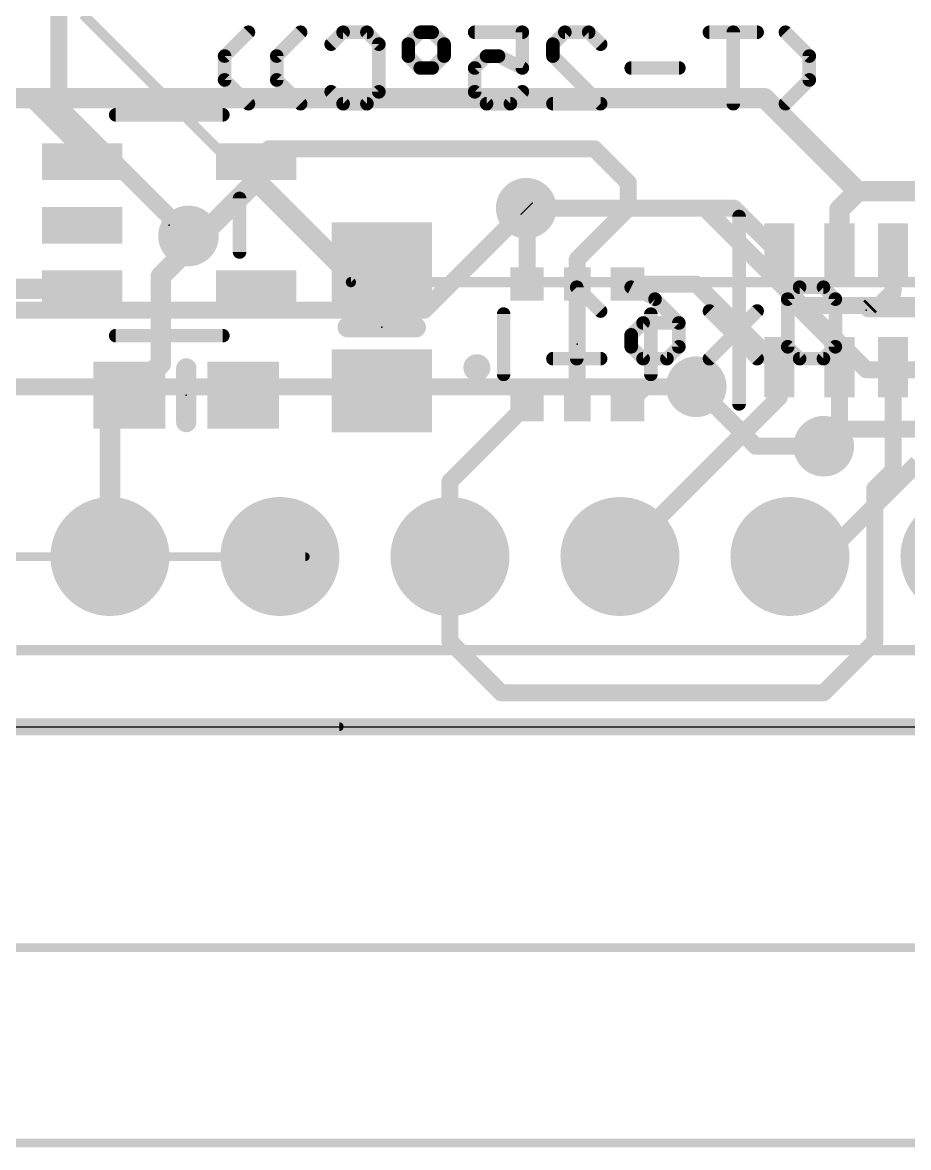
# Model space of a CAD drawing. Extents: x -8.1 to 51, y -8.2 to 25.5.
# Drawn here: x 8.47 to 21.71, y -6.29 to 10.52 of the extents above; entities that cross this region are included whole.
import ezdxf

# ---------------------------------------------------------------- set-up
doc = ezdxf.new("R2010")
doc.units = 0
for name, color, linetype in [('1', 12, 'CONTINUOUS'), ('16', 5, 'CONTINUOUS'), ('17', 110, 'CONTINUOUS'), ('18', 110, 'CONTINUOUS'), ('20', 53, 'CONTINUOUS'), ('21', 40, 'CONTINUOUS'), ('22', 6, 'CONTINUOUS'), ('23', 40, 'CONTINUOUS'), ('47', 253, 'CONTINUOUS')]:
    doc.layers.add(name, color=color, linetype=linetype)

# ---------------------------------------------------------------- blocks, each defined once
blk = doc.blocks.new('RECT')
blk.add_solid([(-0.5, -0.5), (0.5, -0.5), (-0.5, 0.5), (0.5, 0.5)])
blk = doc.blocks.new('ROUNDP')
at = {"const_width": 0.5}
blk.add_lwpolyline([(0, -0.25, 1), (0, 0.25, 1), (0, -0.25)], format="xyb", dxfattribs=at)
blk = doc.blocks.new('ROUNDV')
at = {"const_width": 0.5}
blk.add_lwpolyline([(0, -0.25, 1), (0, 0.25, 1), (0, -0.25)], format="xyb", dxfattribs=at)

msp = doc.modelspace()

# ---------------------------------------------------------------- linework, layer by layer
at = {"layer": '1'}
for points, const_width in [([(6.985, 9.39), (8.644, 9.39)], 0.3048), ([(8.644, 9.39), (9.3679, 8.6661)], 0.3048), ([(8.644, 9.39), (19.566, 9.39)], 0.3048), ([(19.566, 9.39), (20.955, 8.001)], 0.3048), ([(9.3679, 8.6661), (9.3679, 8.443)], 0.3048), ([(11.9681, 8.443), (12.1611, 8.636)], 0.254), ([(12.1611, 8.636), (17.018, 8.636)], 0.254), ([(17.018, 8.636), (17.526, 8.128)], 0.254), ([(11.9681, 8.443), (11.9681, 8.1581)], 0.3048), ([(11.9681, 8.1581), (11.176, 7.366)], 0.3048), ([(13.2072, 6.919), (11.9681, 8.1581)], 0.3048), ([(17.526, 8.128), (17.526, 7.747)], 0.254), ([(20.682, 7.728), (20.955, 8.001)], 0.3048), ([(20.955, 8.001), (22.098, 8.001)], 0.3048), ([(16.014, 7.735), (16.002, 7.747)], 0.254), ([(16.014, 6.615), (16.014, 7.735)], 0.254), ([(17.526, 7.747), (16.764, 6.985)], 0.254), ([(19.108, 7.747), (17.526, 7.747)], 0.254), ([(19.782, 7.073), (19.108, 7.747)], 0.254), ([(20.682, 7.073), (20.682, 7.728)], 0.3048), ([(11.176, 7.366), (10.541, 6.731)], 0.3048), ([(11.1431, 7.3331), (10.9549, 7.3331)], 0.254), ([(11.176, 7.366), (11.1431, 7.3331)], 0.254), ([(13.843, 6.919), (13.2072, 6.919)], 0.3048), ([(16.764, 6.985), (16.764, 6.615)], 0.254), ([(19.782, 7.073), (19.782, 6.634)], 0.254), ([(21.482, 6.496), (21.482, 7.073)], 0.254), ([(10.541, 5.422), (10.541, 6.731)], 0.3048), ([(16.764, 4.815), (16.764, 6.615)], 0.254), ([(17.514, 6.615), (18.54, 6.615)], 0.254), ([(18.54, 6.615), (19.782, 5.373)], 0.254), ([(19.782, 6.634), (20.1232, 6.2928)], 0.254), ([(9.3679, 6.543), (7.488, 6.543)], 0.3048), ([(21.2788, 6.2928), (21.482, 6.496)], 0.254), ([(20.1232, 6.2928), (21.1518, 6.2928)], 0.254), ([(21.1264, 6.2674), (45.5486, 6.2674)], 0.3048), ([(21.1264, 6.2674), (21.1518, 6.2928)], 0.254), ([(21.1518, 6.2928), (21.2788, 6.2928)], 0.254), ([(20.682, 5.373), (20.682, 5.696)], 0.254), ([(10.072, 4.953), (10.541, 5.422)], 0.3048), ([(19.782, 4.923), (19.782, 5.373)], 0.254), ([(20.682, 4.357), (20.682, 5.373)], 0.254), ([(21.482, 5.373), (21.482, 3.829)], 0.254), ([(9.782, 4.663), (10.072, 4.953)], 0.3048), ([(17.402, 2.543), (19.782, 4.923)], 0.254), ([(17.514, 4.815), (17.779, 5.08)], 0.254), ([(17.779, 5.08), (18.542, 5.08)], 0.254), ([(14.862, 3.663), (16.014, 4.815)], 0.254), ([(9.782, 2.543), (9.782, 4.663)], 0.3048), ([(20.682, 4.357), (20.516, 4.191)], 0.254), ([(20.447, 4.191), (20.516, 4.191)], 0.254), ([(21.482, 3.829), (21.209, 3.556)], 0.254), ([(14.862, 2.543), (14.862, 3.663)], 0.254), ([(21.209, 3.556), (21.209, 1.27)], 0.254), ([(14.862, 1.273), (14.862, 2.543)], 0.254), ([(15.627, 0.508), (14.862, 1.273)], 0.254), ([(21.209, 1.27), (20.447, 0.508)], 0.254), ([(20.447, 0.508), (15.627, 0.508)], 0.254), ([(0, 0), (50.8, 0)], 0.254)]:
    msp.add_lwpolyline(points, dxfattribs=dict(at, const_width=const_width))
for points, const_width in [([(8.6979, 9.4439, 1), (8.5901, 9.3361)], 0.1524), ([(8.644, 9.4662, 1), (8.644, 9.3138)], 0.1524), ([(8.644, 9.3138, 1), (8.644, 9.4662)], 0.1524), ([(19.6199, 9.4439, 1), (19.5121, 9.3361)], 0.1524), ([(19.566, 9.3138, 1), (19.566, 9.4662)], 0.1524), ([(9.4441, 8.6661, 1), (9.2917, 8.6661)], 0.1524), ([(9.314, 8.6122, 1), (9.4218, 8.72)], 0.1524), ([(12.1611, 8.6995, 1), (12.1611, 8.5725)], 0.127), ([(12.206, 8.5911, 1), (12.1162, 8.6809)], 0.127), ([(17.0629, 8.6809, 1), (16.9731, 8.5911)], 0.127), ([(17.018, 8.5725, 1), (17.018, 8.6995)], 0.127), ([(12.0443, 8.443, 1), (11.8919, 8.443)], 0.1524), ([(9.2917, 8.443, 1), (9.4441, 8.443)], 0.1524), ([(11.9232, 8.4879, 1), (12.013, 8.3981)], 0.127), ([(12.022, 8.212, 1), (11.9142, 8.1042)], 0.1524), ([(12.022, 8.1042, 1), (11.9142, 8.212)], 0.1524), ([(17.5895, 8.128, 1), (17.4625, 8.128)], 0.127), ([(11.8919, 8.1581, 1), (12.0443, 8.1581)], 0.1524), ([(17.4811, 8.0831, 1), (17.5709, 8.1729)], 0.127), ([(20.955, 8.0772, 1), (20.955, 7.9248)], 0.1524), ([(21.0089, 7.9471, 1), (20.9011, 8.0549)], 0.1524), ([(20.9011, 7.9471, 1), (21.0089, 8.0549)], 0.1524), ([(16.0469, 7.7919, 1), (15.9571, 7.7021)], 0.127), ([(16.0775, 7.735, 1), (15.9505, 7.735)], 0.127), ([(15.9691, 7.6901, 1), (16.0589, 7.7799)], 0.127), ([(17.526, 7.8105, 1), (17.526, 7.6835)], 0.127), ([(17.4625, 7.747, 1), (17.5895, 7.747)], 0.127), ([(17.5709, 7.7021, 1), (17.4811, 7.7919)], 0.127), ([(19.1529, 7.7919, 1), (19.0631, 7.7021)], 0.127), ([(19.108, 7.6835, 1), (19.108, 7.8105)], 0.127), ([(20.7582, 7.728, 1), (20.6058, 7.728)], 0.1524), ([(20.6281, 7.7819, 1), (20.7359, 7.6741)], 0.1524), ([(10.9549, 7.3966, 1), (10.9549, 7.2696)], 0.127), ([(11.0982, 7.378, 1), (11.188, 7.2882)], 0.127), ([(11.1221, 7.4199, 1), (11.2299, 7.3121)], 0.1524), ([(11.2299, 7.3121, 1), (11.1221, 7.4199)], 0.1524), ([(11.2209, 7.3211, 1), (11.1311, 7.4109)], 0.127), ([(11.1431, 7.2696, 1), (11.1431, 7.3966)], 0.127), ([(13.2072, 6.9952, 1), (13.2072, 6.8428)], 0.1524), ([(13.843, 6.8428, 1), (13.843, 6.9952)], 0.1524), ([(16.8275, 6.985, 1), (16.7005, 6.985)], 0.127), ([(16.7191, 7.0299, 1), (16.8089, 6.9401)], 0.127), ([(19.8455, 7.073, 1), (19.7185, 7.073)], 0.127), ([(19.7371, 7.0281, 1), (19.8269, 7.1179)], 0.127), ([(20.6058, 7.073, 1), (20.7582, 7.073)], 0.1524), ([(21.5455, 7.073, 1), (21.4185, 7.073)], 0.127), ([(13.1533, 6.8651, 1), (13.2611, 6.9729)], 0.1524), ([(10.6172, 6.731, 1), (10.4648, 6.731)], 0.1524), ([(10.4871, 6.7849, 1), (10.5949, 6.6771)], 0.1524), ([(16.8275, 6.615, 1), (16.7005, 6.615)], 0.127), ([(17.514, 6.6785, 1), (17.514, 6.5515)], 0.127), ([(18.5849, 6.6599, 1), (18.4951, 6.5701)], 0.127), ([(18.54, 6.5515, 1), (18.54, 6.6785)], 0.127), ([(19.8269, 6.6789, 1), (19.7371, 6.5891)], 0.127), ([(9.3679, 6.4668, 1), (9.3679, 6.6192)], 0.1524), ([(15.9505, 6.615, 1), (16.0775, 6.615)], 0.127), ([(16.7005, 6.615, 1), (16.8275, 6.615)], 0.127), ([(19.7185, 6.634, 1), (19.8455, 6.634)], 0.127), ([(21.4185, 6.496, 1), (21.5455, 6.496)], 0.127), ([(21.5269, 6.4511, 1), (21.4371, 6.5409)], 0.127), ([(20.1232, 6.3563, 1), (20.1232, 6.2293)], 0.127), ([(20.0783, 6.2479, 1), (20.1681, 6.3377)], 0.127), ([(21.1264, 6.3436, 1), (21.1264, 6.1912)], 0.1524), ([(21.1518, 6.3563, 1), (21.1518, 6.2293)], 0.127), ([(21.1967, 6.2479, 1), (21.1069, 6.3377)], 0.127), ([(21.1518, 6.2293, 1), (21.1518, 6.3563)], 0.127), ([(21.2339, 6.3377, 1), (21.3237, 6.2479)], 0.127), ([(21.2788, 6.2293, 1), (21.2788, 6.3563)], 0.127), ([(21.0815, 6.3123, 1), (21.1713, 6.2225)], 0.127), ([(20.7455, 5.696, 1), (20.6185, 5.696)], 0.127), ([(10.5949, 5.3681, 1), (10.4871, 5.4759)], 0.1524), ([(10.4648, 5.422, 1), (10.6172, 5.422)], 0.1524), ([(19.8455, 5.373, 1), (19.7185, 5.373)], 0.127), ([(19.7371, 5.3281, 1), (19.8269, 5.4179)], 0.127), ([(20.7455, 5.373, 1), (20.6185, 5.373)], 0.127), ([(20.6185, 5.373, 1), (20.7455, 5.373)], 0.127), ([(21.5455, 5.373, 1), (21.4185, 5.373)], 0.127), ([(10.0181, 5.0069, 1), (10.1259, 4.8991)], 0.1524), ([(10.1259, 4.8991, 1), (10.0181, 5.0069)], 0.1524), ([(17.779, 5.1435, 1), (17.779, 5.0165)], 0.127), ([(17.8239, 5.0351, 1), (17.7341, 5.1249)], 0.127), ([(18.542, 5.0165, 1), (18.542, 5.1435)], 0.127), ([(19.8269, 4.8781, 1), (19.7371, 4.9679)], 0.127), ([(16.0589, 4.7701, 1), (15.9691, 4.8599)], 0.127), ([(16.7005, 4.815, 1), (16.8275, 4.815)], 0.127), ([(17.4691, 4.8599, 1), (17.5589, 4.7701)], 0.127), ([(19.7185, 4.923, 1), (19.8455, 4.923)], 0.127), ([(9.8582, 4.663, 1), (9.7058, 4.663)], 0.1524), ([(9.7281, 4.7169, 1), (9.8359, 4.6091)], 0.1524), ([(20.6185, 4.357, 1), (20.7455, 4.357)], 0.127), ([(20.7269, 4.3121, 1), (20.6371, 4.4019)], 0.127), ([(20.447, 4.2545, 1), (20.447, 4.1275)], 0.127), ([(20.4711, 4.2359, 1), (20.5609, 4.1461)], 0.127), ([(20.516, 4.1275, 1), (20.516, 4.2545)], 0.127), ([(21.4185, 3.829, 1), (21.5455, 3.829)], 0.127), ([(21.5269, 3.7841, 1), (21.4371, 3.8739)], 0.127), ([(14.9255, 3.663, 1), (14.7985, 3.663)], 0.127), ([(14.8171, 3.7079, 1), (14.9069, 3.6181)], 0.127), ([(21.2725, 3.556, 1), (21.1455, 3.556)], 0.127), ([(21.1641, 3.6009, 1), (21.2539, 3.5111)], 0.127), ([(9.7058, 2.543, 1), (9.8582, 2.543)], 0.1524), ([(14.9255, 2.543, 1), (14.7985, 2.543)], 0.127), ([(14.7985, 2.543, 1), (14.9255, 2.543)], 0.127), ([(17.3571, 2.5879, 1), (17.4469, 2.4981)], 0.127), ([(14.9069, 1.3179, 1), (14.8171, 1.2281)], 0.127), ([(21.2539, 1.2251, 1), (21.1641, 1.3149)], 0.127), ([(14.7985, 1.273, 1), (14.9255, 1.273)], 0.127), ([(21.1455, 1.27, 1), (21.2725, 1.27)], 0.127), ([(15.627, 0.5715, 1), (15.627, 0.4445)], 0.127), ([(15.5821, 0.4631, 1), (15.6719, 0.5529)], 0.127), ([(20.4021, 0.5529, 1), (20.4919, 0.4631)], 0.127), ([(20.447, 0.4445, 1), (20.447, 0.5715)], 0.127)]:
    msp.add_lwpolyline(points, format="xyb", dxfattribs=dict(at, const_width=const_width))
at = {"layer": '16', "const_width": 0.254}
for points in [[(9.017, 9.271), (9.017, 17.526)], [(10.9549, 7.3331), (9.017, 9.271)], [(14.478, 6.223), (16.002, 7.747)], [(16.002, 7.747), (18.669, 7.747)], [(21.082, 5.334), (18.669, 7.747)], [(5.207, 6.223), (14.478, 6.223)], [(21.082, 5.334), (24.003, 5.334)], [(18.542, 5.08), (4.953, 5.08)], [(18.542, 5.08), (19.431, 4.191)], [(20.447, 4.191), (20.701, 4.445)], [(24.4759, 4.445), (20.701, 4.445)], [(19.431, 4.191), (20.447, 4.191)], [(21.847, 3.94), (20.45, 2.543)], [(19.942, 2.543), (20.45, 2.543)], [(0, 0), (50.8, 0)]]:
    msp.add_lwpolyline(points, dxfattribs=at)
at = {"layer": '16', "const_width": 0.127}
for points in [[(9.0619, 9.3159, 1), (8.9721, 9.2261)], [(8.9535, 9.271, 1), (9.0805, 9.271)], [(16.002, 7.8105, 1), (16.002, 7.6835)], [(16.0469, 7.7021, 1), (15.9571, 7.7919)], [(18.7139, 7.7919, 1), (18.6241, 7.7021)], [(18.669, 7.6835, 1), (18.669, 7.8105)], [(10.91, 7.2882, 1), (10.9998, 7.378)], [(14.4331, 6.2679, 1), (14.5229, 6.1781)], [(14.478, 6.1595, 1), (14.478, 6.2865)], [(21.082, 5.3975, 1), (21.082, 5.2705)], [(21.0371, 5.2891, 1), (21.1269, 5.3789)], [(18.5869, 5.1249, 1), (18.4971, 5.0351)], [(18.542, 5.0165, 1), (18.542, 5.1435)], [(20.701, 4.5085, 1), (20.701, 4.3815)], [(20.7459, 4.4001, 1), (20.6561, 4.4899)], [(19.431, 4.2545, 1), (19.431, 4.1275)], [(19.3861, 4.1461, 1), (19.4759, 4.2359)], [(20.4021, 4.2359, 1), (20.4919, 4.1461)], [(20.447, 4.1275, 1), (20.447, 4.2545)], [(19.942, 2.6065, 1), (19.942, 2.4795)], [(20.4051, 2.5879, 1), (20.4949, 2.4981)], [(20.45, 2.4795, 1), (20.45, 2.6065)]]:
    msp.add_lwpolyline(points, format="xyb", dxfattribs=at)
at = {"layer": '20'}
msp.add_line((2.54, 0), (48.26, 0), dxfattribs=at)
at = {"layer": '21'}
for points, const_width in [([(9.382, 10.643), (13.382, 6.643)], 0.1524), ([(11.468, 9.143), (9.868, 9.143)], 0.2032), ([(11.718, 7.893), (11.718, 7.093)], 0.2032), ([(19.182, 4.823), (19.182, 7.623)], 0.2032), ([(13.382, 6.643), (37.382, 6.643)], 0.1524), ([(15.664, 6.165), (15.664, 5.265)], 0.2032), ([(17.864, 6.165), (17.864, 5.265)], 0.2032), ([(14.351, 5.969), (13.335, 5.969)], 0.3048), ([(11.468, 5.843), (9.868, 5.843)], 0.2032), ([(10.922, 5.353), (10.922, 4.553)], 0.3048), ([(43.382, 1.143), (8.382, 1.143)], 0.1524)]:
    msp.add_lwpolyline(points, dxfattribs=dict(at, const_width=const_width))
for points, const_width in [([(9.868, 9.1938, 1), (9.868, 9.0922)], 0.1016), ([(11.468, 9.0922, 1), (11.468, 9.1938)], 0.1016), ([(11.7688, 7.893, 1), (11.6672, 7.893)], 0.1016), ([(19.2328, 7.623, 1), (19.1312, 7.623)], 0.1016), ([(11.6672, 7.093, 1), (11.7688, 7.093)], 0.1016), ([(13.382, 6.6811, 1), (13.382, 6.6049)], 0.0762), ([(13.3551, 6.6161, 1), (13.4089, 6.6699)], 0.0762), ([(15.7148, 6.165, 1), (15.6132, 6.165)], 0.1016), ([(17.9148, 6.165, 1), (17.8132, 6.165)], 0.1016), ([(13.335, 6.0452, 1), (13.335, 5.8928)], 0.1524), ([(14.351, 5.8928, 1), (14.351, 6.0452)], 0.1524), ([(9.868, 5.8938, 1), (9.868, 5.7922)], 0.1016), ([(11.468, 5.7922, 1), (11.468, 5.8938)], 0.1016), ([(15.264, 5.265, 1), (15.264, 5.465, 1), (15.264, 5.265)], 0.2032), ([(10.9982, 5.353, 1), (10.8458, 5.353)], 0.1524), ([(15.6132, 5.265, 1), (15.7148, 5.265)], 0.1016), ([(17.8132, 5.265, 1), (17.9148, 5.265)], 0.1016), ([(19.1312, 4.823, 1), (19.2328, 4.823)], 0.1016), ([(10.8458, 4.553, 1), (10.9982, 4.553)], 0.1524)]:
    msp.add_lwpolyline(points, format="xyb", dxfattribs=dict(at, const_width=const_width))
at = {"layer": '22', "const_width": 0.2032}
for points in [[(11.4945, 10.0209), (11.8504, 10.3768)], [(12.2741, 10.0209), (12.63, 10.3768)], [(13.0876, 10.1989), (13.2655, 10.3768)], [(13.2655, 10.3768), (13.6214, 10.3768)], [(13.6214, 10.3768), (13.7994, 10.1989)], [(14.418, 10.3768), (14.24, 10.1989)], [(14.5959, 10.3768), (14.418, 10.3768)], [(14.7739, 10.1989), (14.5959, 10.3768)], [(15.2315, 10.3768), (15.9433, 10.3768)], [(15.9433, 10.3768), (15.9433, 9.843)], [(16.4009, 10.1989), (16.5788, 10.3768)], [(16.5788, 10.3768), (16.9347, 10.3768)], [(16.9347, 10.3768), (17.1127, 10.1989)], [(19.4515, 10.3768), (18.7396, 10.3768)], [(19.0955, 9.3091), (19.0955, 10.3768)], [(20.231, 10.0209), (19.8751, 10.3768)], [(13.7994, 10.1989), (13.7994, 9.487)], [(14.24, 10.1989), (14.24, 10.0209)], [(14.7739, 10.0209), (14.7739, 10.1989)], [(16.4009, 10.0209), (16.4009, 10.1989)], [(11.4945, 9.665), (11.4945, 10.0209)], [(12.2741, 9.665), (12.2741, 10.0209)], [(14.24, 10.0209), (14.418, 9.843)], [(14.5959, 9.843), (14.7739, 10.0209)], [(15.4094, 10.0209), (15.2315, 9.843)], [(15.5874, 10.0209), (15.4094, 10.0209)], [(15.9433, 9.843), (15.5874, 10.0209)], [(17.1127, 9.3091), (16.4009, 10.0209)], [(20.231, 9.665), (20.231, 10.0209)], [(14.418, 9.843), (14.5959, 9.843)], [(15.2315, 9.843), (15.2315, 9.487)], [(18.2821, 9.843), (17.5703, 9.843)], [(11.8504, 9.3091), (11.4945, 9.665)], [(12.63, 9.3091), (12.2741, 9.665)], [(19.8751, 9.3091), (20.231, 9.665)], [(13.2655, 9.3091), (13.0876, 9.487)], [(13.7994, 9.487), (13.6214, 9.3091)], [(15.2315, 9.487), (15.4094, 9.3091)], [(15.7653, 9.3091), (15.9433, 9.487)], [(13.6214, 9.3091), (13.2655, 9.3091)], [(15.4094, 9.3091), (15.7653, 9.3091)], [(16.4009, 9.3091), (17.1127, 9.3091)], [(17.1126, 6.2109), (16.7567, 6.5668)], [(16.7567, 6.5668), (16.7567, 5.4991)], [(17.5702, 6.5668), (17.9261, 6.3889)], [(20.087, 6.5668), (19.909, 6.3889)], [(20.4429, 6.5668), (20.087, 6.5668)], [(20.6208, 6.3889), (20.4429, 6.5668)], [(17.9261, 6.3889), (18.282, 6.033)], [(19.909, 6.3889), (19.909, 5.6771)], [(20.6208, 5.6771), (19.909, 6.3889)], [(20.6208, 5.6771), (20.6208, 6.3889)], [(19.4514, 6.2109), (18.7396, 5.4991)], [(19.4514, 5.4991), (18.7396, 6.2109)], [(17.5702, 5.855), (17.7482, 6.033)], [(17.7482, 6.033), (18.282, 6.033)], [(18.282, 6.033), (18.282, 5.6771)], [(17.5702, 5.6771), (17.5702, 5.855)], [(17.7482, 5.4991), (17.5702, 5.6771)], [(18.282, 5.6771), (18.1041, 5.4991)], [(19.909, 5.6771), (20.087, 5.4991)], [(20.4429, 5.4991), (20.6208, 5.6771)], [(17.1126, 5.4991), (16.4008, 5.4991)], [(18.1041, 5.4991), (17.7482, 5.4991)], [(20.087, 5.4991), (20.4429, 5.4991)]]:
    msp.add_lwpolyline(points, dxfattribs=at)
at = {"layer": '22', "const_width": 0.1016}
for points in [[(11.8863, 10.3409, 1), (11.8145, 10.4127)], [(12.6659, 10.3409, 1), (12.5941, 10.4127)], [(13.2655, 10.4276, 1), (13.2655, 10.326)], [(13.3014, 10.3409, 1), (13.2296, 10.4127)], [(13.6573, 10.4127, 1), (13.5855, 10.3409)], [(13.6214, 10.326, 1), (13.6214, 10.4276)], [(14.418, 10.4276, 1), (14.418, 10.326)], [(14.4539, 10.3409, 1), (14.382, 10.4127)], [(14.6318, 10.4127, 1), (14.56, 10.3409)], [(14.5959, 10.326, 1), (14.5959, 10.4276)], [(15.2315, 10.4276, 1), (15.2315, 10.326)], [(15.9941, 10.3768, 1), (15.8925, 10.3768)], [(15.9433, 10.326, 1), (15.9433, 10.4276)], [(16.5788, 10.4276, 1), (16.5788, 10.326)], [(16.6147, 10.3409, 1), (16.5429, 10.4127)], [(16.9706, 10.4127, 1), (16.8988, 10.3409)], [(16.9347, 10.326, 1), (16.9347, 10.4276)], [(18.7396, 10.4276, 1), (18.7396, 10.326)], [(19.1463, 10.3768, 1), (19.0448, 10.3768)], [(19.4515, 10.326, 1), (19.4515, 10.4276)], [(19.9111, 10.4127, 1), (19.8392, 10.3409)], [(13.0516, 10.2348, 1), (13.1235, 10.1629)], [(13.8502, 10.1989, 1), (13.7486, 10.1989)], [(13.7634, 10.1629, 1), (13.8353, 10.2348)], [(14.2908, 10.1989, 1), (14.1892, 10.1989)], [(14.2041, 10.2348, 1), (14.2759, 10.1629)], [(14.8247, 10.1989, 1), (14.7231, 10.1989)], [(14.7379, 10.1629, 1), (14.8098, 10.2348)], [(16.3649, 10.2348, 1), (16.4368, 10.1629)], [(16.4517, 10.1989, 1), (16.3501, 10.1989)], [(17.0767, 10.1629, 1), (17.1486, 10.2348)], [(11.5453, 10.0209, 1), (11.4437, 10.0209)], [(11.4586, 10.0568, 1), (11.5304, 9.985)], [(12.2381, 10.0568, 1), (12.31, 9.985)], [(12.3249, 10.0209, 1), (12.2233, 10.0209)], [(14.2759, 10.0568, 1), (14.2041, 9.985)], [(14.8098, 9.985, 1), (14.7379, 10.0568)], [(15.4094, 10.0717, 1), (15.4094, 9.9701)], [(15.4453, 9.985, 1), (15.3735, 10.0568)], [(15.6101, 10.0663, 1), (15.5646, 9.9755)], [(15.5874, 9.9701, 1), (15.5874, 10.0717)], [(16.4368, 10.0568, 1), (16.3649, 9.985)], [(20.2818, 10.0209, 1), (20.1803, 10.0209)], [(20.1951, 9.985, 1), (20.267, 10.0568)], [(14.1892, 10.0209, 1), (14.2908, 10.0209)], [(14.418, 9.8938, 1), (14.418, 9.7922)], [(14.382, 9.807, 1), (14.4539, 9.8789)], [(14.56, 9.8789, 1), (14.6318, 9.807)], [(14.5959, 9.7922, 1), (14.5959, 9.8938)], [(14.7231, 10.0209, 1), (14.8247, 10.0209)], [(15.1955, 9.8789, 1), (15.2674, 9.807)], [(15.2823, 9.843, 1), (15.1807, 9.843)], [(15.9205, 9.7975, 1), (15.966, 9.8884)], [(16.3501, 10.0209, 1), (16.4517, 10.0209)], [(17.5703, 9.8938, 1), (17.5703, 9.7922)], [(18.2821, 9.7922, 1), (18.2821, 9.8938)], [(11.5304, 9.7009, 1), (11.4586, 9.6291)], [(12.31, 9.7009, 1), (12.2381, 9.6291)], [(15.8925, 9.843, 1), (15.9941, 9.843)], [(20.267, 9.6291, 1), (20.1951, 9.7009)], [(11.4437, 9.665, 1), (11.5453, 9.665)], [(12.2233, 9.665, 1), (12.3249, 9.665)], [(13.1235, 9.523, 1), (13.0516, 9.4511)], [(13.8353, 9.4511, 1), (13.7634, 9.523)], [(15.2674, 9.523, 1), (15.1955, 9.4511)], [(15.9792, 9.4511, 1), (15.9073, 9.523)], [(20.1803, 9.665, 1), (20.2818, 9.665)], [(13.7486, 9.487, 1), (13.8502, 9.487)], [(15.1807, 9.487, 1), (15.2823, 9.487)], [(11.8145, 9.2732, 1), (11.8863, 9.345)], [(12.5941, 9.2732, 1), (12.6659, 9.345)], [(13.2655, 9.3599, 1), (13.2655, 9.2583)], [(13.2296, 9.2732, 1), (13.3014, 9.345)], [(13.5855, 9.345, 1), (13.6573, 9.2732)], [(13.6214, 9.2583, 1), (13.6214, 9.3599)], [(15.4094, 9.3599, 1), (15.4094, 9.2583)], [(15.3735, 9.2732, 1), (15.4453, 9.345)], [(15.7294, 9.345, 1), (15.8012, 9.2732)], [(15.7653, 9.2583, 1), (15.7653, 9.3599)], [(16.4009, 9.3599, 1), (16.4009, 9.2583)], [(17.0767, 9.2732, 1), (17.1486, 9.345)], [(17.1127, 9.2583, 1), (17.1127, 9.3599)], [(19.0448, 9.3091, 1), (19.1463, 9.3091)], [(19.8392, 9.345, 1), (19.9111, 9.2732)], [(16.7927, 6.6027, 1), (16.7208, 6.5309)], [(16.8075, 6.5668, 1), (16.7059, 6.5668)], [(17.593, 6.6122, 1), (17.5475, 6.5214)], [(20.087, 6.6176, 1), (20.087, 6.516)], [(20.1229, 6.5309, 1), (20.0511, 6.6027)], [(20.4788, 6.6027, 1), (20.407, 6.5309)], [(20.4429, 6.516, 1), (20.4429, 6.6176)], [(17.9621, 6.4248, 1), (17.8902, 6.3529)], [(17.9034, 6.3434, 1), (17.9489, 6.4343)], [(19.9598, 6.3889, 1), (19.8582, 6.3889)], [(19.945, 6.4248, 1), (19.8731, 6.3529)], [(19.8731, 6.4248, 1), (19.945, 6.3529)], [(20.6716, 6.3889, 1), (20.57, 6.3889)], [(20.5849, 6.3529, 1), (20.6568, 6.4248)], [(17.0767, 6.175, 1), (17.1486, 6.2468)], [(18.7756, 6.2468, 1), (18.7037, 6.175)], [(19.4874, 6.175, 1), (19.4155, 6.2468)], [(17.7482, 6.0838, 1), (17.7482, 5.9822)], [(17.7841, 5.997, 1), (17.7123, 6.0689)], [(18.3328, 6.033, 1), (18.2312, 6.033)], [(18.2461, 5.997, 1), (18.318, 6.0689)], [(18.282, 5.9822, 1), (18.282, 6.0838)], [(17.621, 5.855, 1), (17.5194, 5.855)], [(17.5343, 5.8909, 1), (17.6062, 5.8191)], [(17.6062, 5.713, 1), (17.5343, 5.6411)], [(17.5194, 5.6771, 1), (17.621, 5.6771)], [(18.2312, 5.6771, 1), (18.3328, 5.6771)], [(18.318, 5.6411, 1), (18.2461, 5.713)], [(19.945, 5.713, 1), (19.8731, 5.6411)], [(19.8582, 5.6771, 1), (19.9598, 5.6771)], [(20.57, 5.6771, 1), (20.6716, 5.6771)], [(20.6568, 5.6411, 1), (20.5849, 5.713)], [(20.5849, 5.6411, 1), (20.6568, 5.713)], [(16.4008, 5.5499, 1), (16.4008, 5.4483)], [(16.7059, 5.4991, 1), (16.8075, 5.4991)], [(17.1126, 5.4483, 1), (17.1126, 5.5499)], [(17.7482, 5.5499, 1), (17.7482, 5.4483)], [(17.7123, 5.4632, 1), (17.7841, 5.535)], [(18.0682, 5.535, 1), (18.14, 5.4632)], [(18.1041, 5.4483, 1), (18.1041, 5.5499)], [(18.7037, 5.535, 1), (18.7756, 5.4632)], [(19.4155, 5.4632, 1), (19.4874, 5.535)], [(20.087, 5.5499, 1), (20.087, 5.4483)], [(20.0511, 5.4632, 1), (20.1229, 5.535)], [(20.407, 5.535, 1), (20.4788, 5.4632)], [(20.4429, 5.4483, 1), (20.4429, 5.5499)]]:
    msp.add_lwpolyline(points, format="xyb", dxfattribs=at)
at = {"layer": '23'}
for p in [(10.668, 7.493), (21.082, 6.223), (13.843, 5.969), (16.764, 5.715), (10.922, 4.953)]:
    msp.add_point(p, dxfattribs=at)
at = {"layer": '47', "const_width": 0.13}
for points in [[(12.7, 2.54), (-4.236, 2.54)], [(13.208, 0), (-7.665, 0)], [(48.195, -3.302), (2.605, -3.302)], [(50.735, -6.223), (0.065, -6.223)]]:
    msp.add_lwpolyline(points, dxfattribs=at)
at = {"layer": '47', "const_width": 0.065}
for points in [[(12.7, 2.5075, 1), (12.7, 2.5725)], [(13.208, -0.0325, 1), (13.208, 0.0325)]]:
    msp.add_lwpolyline(points, format="xyb", dxfattribs=at)

# ---------------------------------------------------------------- block references
at = {"layer": '1'}
for p, xscale, yscale, rotation in [((9.3679, 8.443), 0.55, 1.2, 270), ((11.9681, 8.443), 0.55, 1.2, 270), ((9.3679, 7.493), 0.55, 1.2, 270), ((13.843, 6.919), 1.24, 1.5, 270), ((19.782, 7.073), 0.45, 0.9, 180), ((20.682, 7.073), 0.45, 0.9, 180), ((21.482, 7.073), 0.45, 0.9, 180), ((9.3679, 6.543), 0.55, 1.2, 270), ((11.9681, 6.543), 0.55, 1.2, 270), ((19.782, 5.373), 0.45, 0.9, 180), ((20.682, 5.373), 0.45, 0.9, 180), ((21.482, 5.373), 0.45, 0.9, 180), ((13.843, 5.019), 1.24, 1.5, 270)]:
    msp.add_blockref('RECT', p, dxfattribs=dict(at, xscale=xscale, yscale=yscale, rotation=rotation))
at = {"layer": '1', "yscale": 0.5}
for p, xscale in [((16.014, 6.615), 0.5), ((16.764, 6.615), 0.4), ((17.514, 6.615), 0.5), ((16.014, 4.815), 0.5), ((16.764, 4.815), 0.4), ((17.514, 4.815), 0.5)]:
    msp.add_blockref('RECT', p, dxfattribs=dict(at, xscale=xscale))
at = {"layer": '1', "xscale": 1.075}
for p in [(10.072, 4.953), (11.772, 4.953)]:
    msp.add_blockref('RECT', p, dxfattribs=at)
at = {"layer": '17', "xscale": 1.778, "yscale": 1.778, "rotation": 90}
for p in [(9.782, 2.543), (9.782, 2.543), (12.322, 2.543), (12.322, 2.543), (14.862, 2.543), (14.862, 2.543), (17.402, 2.543), (17.402, 2.543), (19.942, 2.543), (19.942, 2.543), (22.482, 2.543), (22.482, 2.543)]:
    msp.add_blockref('ROUNDP', p, dxfattribs=at)
at = {"layer": '18', "xscale": 0.9064, "yscale": 0.9064}
for p in [(16.002, 7.747), (16.002, 7.747), (10.9549, 7.3331), (10.9549, 7.3331), (18.542, 5.08), (18.542, 5.08), (20.447, 4.191), (20.447, 4.191)]:
    msp.add_blockref('ROUNDV', p, dxfattribs=at)

doc.saveas('drawing.dxf')
